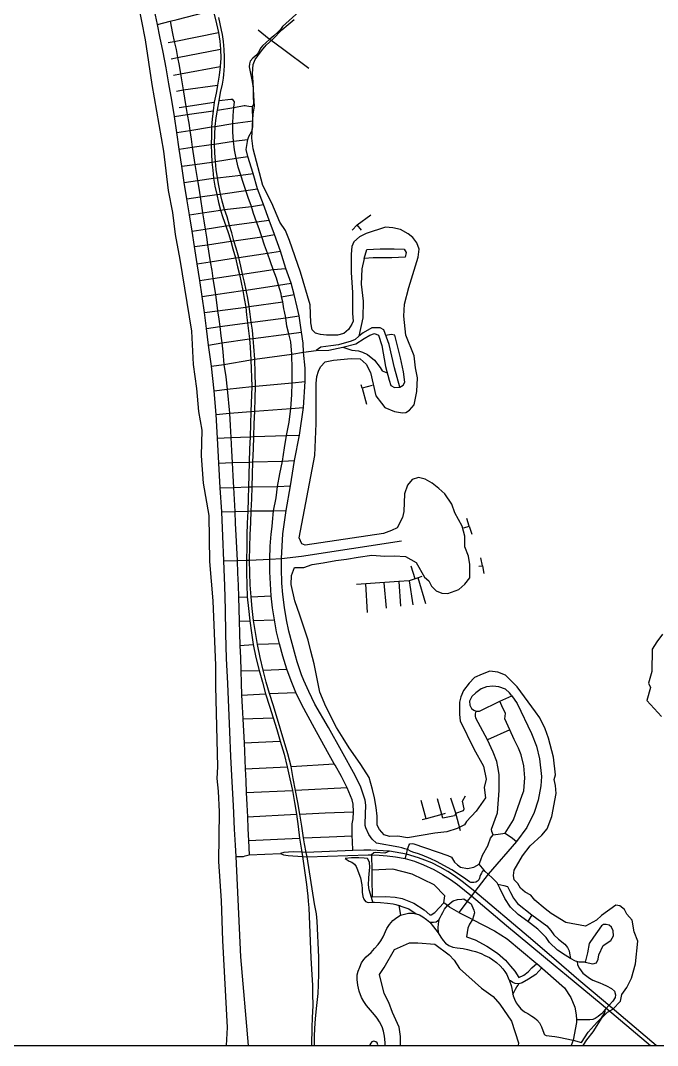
# Model space of a CAD drawing. Header units: millimetres. Extents: x 101 to 207, y 51 to 179.
# Drawn here: x 135.42 to 155.21, y 94.28 to 126.11 of the extents above; entities that cross this region are included whole.
import ezdxf

# ---------------------------------------------------------------- set-up
doc = ezdxf.new("R2010")
doc.units = ezdxf.units.MM
doc.header["$MEASUREMENT"] = 0
doc.layers.add('Streets', color=140, linetype='Continuous', true_color=0x00d7ff)
doc.layers.add('Waterline', color=70, linetype='Continuous', true_color=0x71ff00)

msp = doc.modelspace()

# ---------------------------------------------------------------- linework, layer by layer
msp.add_lwpolyline([(107.697, 94.281), (199.696, 94.281), (199.696, 172.093), (107.697, 172.093)], close=True)
at = {"layer": 'Streets', "color": 4, "true_color": 0x00ffff}
for p, q in [((143.607, 125.21), (144.375, 124.631)), ((145.722, 119.597), (145.88, 119.763)), ((143.532, 117.529), (143.921, 117.601)), ((144.211, 115.81), (144.603, 115.867)), ((146.038, 114.692), (146.008, 114.795)), ((149.363, 110.404), (149.289, 110.646)), ((147.683, 108.773), (147.563, 109.162)), ((149.773, 109.172), (149.815, 108.941)), ((146.206, 107.731), (146.153, 108.614)), ((146.71, 108.654), (146.784, 107.857)), ((147.174, 108.687), (147.227, 107.92)), ((147.5, 108.709), (147.605, 107.962)), ((148.016, 107.994), (147.773, 108.805)), ((142.588, 108.217), (143.211, 108.245)), ((142.193, 108.201), (142.468, 108.214)), ((142.21, 107.457), (142.546, 107.472)), ((142.661, 107.477), (143.31, 107.505)), ((142.237, 106.703), (142.654, 106.729)), ((143.463, 106.755), (142.781, 106.734)), ((142.266, 105.912), (142.838, 105.93)), ((142.96, 105.935), (143.696, 105.963)), ((142.29, 105.164), (143.035, 105.202)), ((143.159, 105.207), (143.978, 105.239)), ((142.327, 104.421), (143.275, 104.458)), ((142.369, 103.678), (143.488, 103.735)), ((142.402, 102.875), (143.703, 102.934)), ((143.825, 102.942), (145.169, 103.025)), ((142.434, 102.135), (143.868, 102.198)), ((145.574, 102.279), (143.961, 102.201)), ((148.023, 101.321), (147.866, 101.886)), ((142.474, 101.377), (143.993, 101.464)), ((142.501, 100.645), (144.091, 100.722)), ((142.122, 100.15), (142.352, 100.15)), ((149.531, 99.062), (149.429, 98.93)), ((149.429, 98.93), (149.302, 98.763)), ((153.46, 95.577), (154.992, 94.281)), ((155.174, 94.281), (153.531, 95.669))]:
    msp.add_line(p, q, dxfattribs=at)
for points in [[(139.944, 124.638), (139.849, 125.128), (139.753, 125.615), (139.674, 125.99), (139.402, 127.302)], [(139.674, 125.99), (140.069, 126.088), (140.29, 126.141), (141.408, 126.437), (141.521, 126.467)], [(141.408, 126.437), (141.51, 126.006), (141.572, 125.743), (141.612, 125.473), (141.631, 125.217), (141.641, 124.947), (141.629, 124.681), (141.628, 124.668), (141.598, 124.41), (141.542, 124.104), (141.539, 124.089), (141.5, 123.852), (141.44, 123.575), (141.404, 123.308), (141.378, 123.045), (141.358, 122.807), (141.352, 122.542), (141.348, 122.256), (141.352, 121.97), (141.368, 121.717), (141.391, 121.46), (141.418, 121.213), (141.457, 120.967), (141.516, 120.707), (141.569, 120.46), (141.634, 120.223), (141.703, 119.997), (141.799, 119.733), (141.884, 119.493), (141.953, 119.26), (142.019, 119.02), (142.102, 118.737), (142.167, 118.461), (142.22, 118.224), (142.276, 117.974), (142.328, 117.724), (142.374, 117.481), (142.417, 117.211), (142.447, 116.97), (142.475, 116.724), (142.508, 116.476), (142.539, 116.223), (142.555, 115.972), (142.578, 115.575), (142.608, 114.747), (142.58, 113.969), (142.568, 113.574), (142.555, 113.188), (142.539, 112.795), (142.521, 112.398), (142.511, 111.991), (142.508, 111.627), (142.494, 111.259), (142.483, 110.879), (142.467, 110.506), (142.455, 110.136), (142.452, 109.762), (142.44, 109.352), (142.443, 108.964), (142.45, 108.584), (142.468, 108.214), (142.503, 107.851), (142.546, 107.472), (142.595, 107.099), (142.654, 106.729), (142.736, 106.326), (142.838, 105.93), (142.935, 105.56), (143.035, 105.202), (143.152, 104.823), (143.275, 104.458), (143.387, 104.097), (143.488, 103.735), (143.609, 103.332), (143.703, 102.934), (143.788, 102.567), (143.868, 102.198), (143.93, 101.828), (143.993, 101.464), (144.048, 101.084), (144.091, 100.722), (144.16, 100.28)], [(144.078, 126.392), (143.564, 125.927), (143.501, 125.837), (143.43, 125.758), (143.287, 125.636), (143.163, 125.535), (142.94, 125.321), (142.889, 125.26), (142.808, 125.107), (142.768, 125.043), (142.634, 124.947), (142.561, 124.847), (142.536, 124.762), (142.529, 124.668), (142.544, 124.566), (142.616, 124.217), (142.648, 124.012), (142.648, 123.719), (142.662, 123.589), (142.657, 123.51), (142.629, 123.443)], [(140.069, 126.088), (140.145, 125.707), (140.198, 125.46), (140.253, 125.214), (140.303, 124.96), (140.349, 124.711), (140.391, 124.451), (140.431, 124.209), (140.477, 123.956), (140.52, 123.696), (140.561, 123.446), (140.602, 123.197), (140.647, 122.925), (140.681, 122.693), (140.722, 122.425), (140.753, 122.174), (140.796, 121.904), (140.839, 121.641), (140.875, 121.388), (140.921, 121.141), (140.96, 120.901), (141.003, 120.638), (141.079, 120.142), (141.118, 119.892), (141.158, 119.635), (141.199, 119.387), (141.233, 119.148), (141.316, 118.616), (141.36, 118.349), (141.399, 118.097), (141.437, 117.846)], [(144.298, 100.27), (144.246, 100.543), (144.213, 100.728), (144.162, 101.091), (144.101, 101.469), (144.037, 101.832), (143.961, 102.201), (143.889, 102.57), (143.825, 102.942), (143.726, 103.336), (143.279, 104.828), (143.159, 105.207), (143.05, 105.567), (142.96, 105.935), (142.863, 106.333), (142.781, 106.734), (142.718, 107.104), (142.661, 107.477), (142.618, 107.854), (142.588, 108.217), (142.557, 108.591), (142.541, 108.964), (142.536, 109.353), (142.547, 109.763), (142.558, 110.139), (142.578, 110.522), (142.592, 110.88), (142.605, 111.259), (142.618, 111.629), (142.631, 112.01), (142.644, 112.403), (142.659, 112.81), (142.67, 113.191), (142.683, 113.588), (142.7, 113.978), (142.712, 114.373), (142.718, 114.757), (142.71, 115.156), (142.697, 115.591), (142.67, 115.988), (142.652, 116.238), (142.624, 116.496), (142.591, 116.74), (142.56, 116.989), (142.524, 117.228), (142.48, 117.494), (142.434, 117.74), (142.381, 117.984), (142.318, 118.239), (142.264, 118.479), (142.199, 118.752), (142.123, 119.04), (142.052, 119.274), (141.982, 119.518), (141.914, 119.749), (141.837, 120.012), (141.761, 120.239), (141.69, 120.503), (141.635, 120.723), (141.582, 120.983), (141.542, 121.228), (141.503, 121.488), (141.474, 121.729), (141.455, 121.999), (141.447, 122.272), (141.457, 122.577), (141.472, 122.825), (141.503, 123.086), (141.536, 123.33), (141.588, 123.612), (141.634, 123.873), (141.692, 124.135), (141.723, 124.316), (141.737, 124.433), (141.746, 124.564), (141.754, 124.704), (141.759, 124.862), (141.761, 124.969), (141.748, 125.211), (141.725, 125.461), (141.694, 125.673), (141.668, 125.816), (141.628, 126.005), (141.582, 126.21)], [(140.013, 125.424), (140.198, 125.46), (141.572, 125.743)], [(142.8, 125.821), (143.15, 125.547), (143.163, 125.535), (143.607, 125.21)], [(140.102, 124.921), (140.303, 124.96), (141.631, 125.217)], [(141.352, 115.374), (141.261, 116.031), (141.195, 116.544), (141.135, 117.04), (141.068, 117.545), (140.993, 118.037), (140.911, 118.556), (140.829, 119.089), (140.75, 119.573), (140.674, 120.076), (140.592, 120.576), (140.51, 121.079), (140.431, 121.588), (140.355, 122.112), (140.28, 122.629), (140.201, 123.132), (140.118, 123.638), (140.033, 124.142), (139.944, 124.638)], [(140.173, 124.41), (140.391, 124.451), (141.629, 124.681)], [(140.263, 123.917), (140.477, 123.956), (141.542, 124.104)], [(140.352, 123.415), (140.561, 123.446), (141.44, 123.575)], [(143.567, 117.379), (143.532, 117.529), (143.518, 117.623), (143.432, 117.894), (143.369, 118.107), (143.266, 118.379), (143.183, 118.619), (143.098, 118.888), (143.005, 119.136), (142.917, 119.398), (142.835, 119.642), (142.752, 119.859), (142.664, 120.122), (142.593, 120.338), (142.499, 120.611), (142.425, 120.834), (142.35, 121.055), (142.265, 121.312), (142.181, 121.556), (142.118, 121.837), (142.072, 122.093), (142.036, 122.369), (142.013, 122.642), (142.014, 122.909), (142.024, 123.16), (142.046, 123.415), (142.065, 123.581), (142.042, 123.631), (142.013, 123.655), (141.953, 123.658), (141.588, 123.612)], [(140.201, 123.132), (140.602, 123.197), (141.404, 123.308)], [(141.536, 123.33), (142.046, 123.415), (142.366, 123.469), (142.404, 123.472), (142.455, 123.464), (142.516, 123.454), (142.629, 123.443)], [(144.211, 115.81), (144.201, 116.088), (144.155, 116.438), (144.08, 116.944), (144.015, 117.205), (143.921, 117.601), (143.828, 117.954), (143.659, 118.413), (143.496, 118.944), (143.308, 119.467), (143.144, 119.915), (142.967, 120.393), (142.78, 120.889), (142.649, 121.362), (142.488, 121.891), (142.433, 122.107), (142.48, 122.42), (142.516, 122.507), (142.61, 122.68), (142.629, 122.744), (142.638, 122.808), (142.636, 122.994), (142.629, 123.443)], [(140.28, 122.629), (140.681, 122.693), (141.358, 122.807), (141.472, 122.825), (142.014, 122.909), (142.636, 122.994)], [(140.355, 122.112), (140.753, 122.174), (141.348, 122.256), (141.447, 122.272), (142.036, 122.369), (142.48, 122.42)], [(140.431, 121.588), (140.839, 121.641), (141.368, 121.717), (141.474, 121.729), (142.118, 121.837), (142.488, 121.891)], [(140.51, 121.079), (140.921, 121.141), (141.418, 121.213), (141.542, 121.228), (142.265, 121.312), (142.649, 121.362)], [(140.592, 120.576), (141.003, 120.638), (141.516, 120.707), (141.635, 120.723), (142.425, 120.834), (142.78, 120.889)], [(140.674, 120.076), (141.079, 120.142), (141.634, 120.223), (141.761, 120.239), (142.593, 120.338), (142.967, 120.393)], [(146.017, 119.605), (145.88, 119.763), (146.301, 120.079)], [(140.75, 119.573), (141.158, 119.635), (141.799, 119.733), (141.914, 119.749), (142.752, 119.859), (143.144, 119.915)], [(140.829, 119.089), (141.233, 119.148), (141.953, 119.26), (142.052, 119.274), (142.917, 119.398), (143.308, 119.467)], [(140.911, 118.556), (141.316, 118.616), (142.102, 118.737), (142.199, 118.752), (143.098, 118.888), (143.496, 118.944)], [(146.101, 118.724), (146.185, 118.998), (146.595, 119.019), (147.027, 119.019), (147.343, 119.008), (147.406, 118.903), (147.374, 118.766), (146.953, 118.745), (146.374, 118.745), (146.101, 118.724), (146.027, 118.398), (146.006, 117.924), (146.069, 117.398), (146.058, 116.882), (145.932, 116.304)], [(140.993, 118.037), (141.399, 118.097), (142.22, 118.224), (142.318, 118.239), (143.266, 118.379), (143.659, 118.413)], [(141.068, 117.545), (141.475, 117.604), (142.328, 117.724), (142.434, 117.74), (143.432, 117.894), (143.828, 117.954)], [(141.437, 117.846), (141.475, 117.604), (141.544, 117.094), (141.583, 116.833), (141.61, 116.608), (141.648, 116.322), (141.674, 116.1), (141.704, 115.826), (141.742, 115.431), (141.798, 115.047), (141.845, 114.661), (141.913, 113.915), (141.938, 113.535), (141.956, 113.162), (141.976, 112.744), (141.994, 112.383), (142.021, 111.973), (142.041, 111.608), (142.059, 111.236), (142.078, 110.861), (142.092, 110.491), (142.108, 110.124), (142.148, 109.346), (142.167, 108.953), (142.179, 108.574), (142.193, 108.201), (142.2, 107.837), (142.21, 107.457), (142.222, 107.081), (142.237, 106.703), (142.256, 106.319), (142.266, 105.912), (142.273, 105.539), (142.29, 105.164), (142.307, 104.794), (142.327, 104.421), (142.346, 104.043), (142.369, 103.678), (142.402, 102.875), (142.417, 102.5), (142.434, 102.135), (142.453, 101.757), (142.474, 101.377), (142.485, 101.014), (142.501, 100.645), (142.523, 100.204)], [(141.135, 117.04), (141.544, 117.094), (142.417, 117.211), (142.524, 117.228), (143.567, 117.379)], [(145.742, 100.334), (145.735, 100.623), (145.728, 100.795), (145.729, 101.165), (145.752, 101.323), (145.762, 101.54), (145.752, 101.78), (145.729, 101.908), (145.574, 102.279), (145.398, 102.632), (145.193, 102.982), (145.169, 103.025), (144.961, 103.402), (144.557, 104.133), (144.164, 104.862), (143.978, 105.239), (143.826, 105.608), (143.696, 105.963), (143.568, 106.372), (143.463, 106.755), (143.374, 107.13), (143.31, 107.505), (143.254, 107.873), (143.211, 108.245), (143.183, 108.616), (143.164, 108.99), (143.164, 109.388), (143.174, 109.787), (143.205, 110.157), (143.236, 110.403), (143.248, 110.532), (143.285, 110.887), (143.36, 111.286), (143.407, 111.643), (143.482, 112.033), (143.556, 112.432), (143.621, 112.845), (143.688, 113.223), (143.763, 113.634), (143.818, 114.063), (143.846, 114.486), (143.856, 114.859), (143.856, 115.276), (143.846, 115.748), (143.818, 116.132), (143.753, 116.383), (143.696, 116.622), (143.659, 116.883), (143.621, 117.07), (143.613, 117.112), (143.604, 117.162), (143.567, 117.379)], [(141.195, 116.544), (141.61, 116.608), (142.475, 116.724), (143.659, 116.883), (144.08, 116.944)], [(147.206, 114.725), (147.037, 115.325), (146.879, 116.051), (146.711, 116.504), (146.595, 116.567), (146.332, 116.567), (146.069, 116.409), (145.932, 116.304), (145.817, 116.209), (145.69, 116.156), (145.301, 116.041), (145.059, 116.009), (144.754, 115.967), (144.603, 115.867)], [(141.261, 116.031), (141.674, 116.1), (142.539, 116.223), (142.652, 116.238), (143.753, 116.383), (144.155, 116.438)], [(145.438, 115.967), (145.838, 116.072), (146.101, 116.241), (146.269, 116.335), (146.417, 116.388), (146.543, 116.335), (146.648, 116.02), (146.763, 115.367), (146.879, 114.946), (146.922, 114.778), (147.037, 114.715), (147.206, 114.725)], [(147.206, 114.725), (147.311, 114.788), (147.363, 114.883), (147.321, 115.199), (147.227, 115.641), (147.048, 116.335), (146.932, 116.356), (146.775, 116.332)], [(144.603, 115.867), (144.996, 115.872), (145.438, 115.967), (145.711, 115.872), (145.922, 115.851), (146.048, 115.809), (146.206, 115.735), (146.417, 115.567), (146.595, 115.336), (146.658, 115.23), (146.817, 115.173)], [(141.352, 115.374), (141.742, 115.431), (142.578, 115.575), (142.697, 115.591), (143.846, 115.748), (144.211, 115.81)], [(144.211, 114.09), (144.268, 114.897), (144.268, 115.32), (144.211, 115.81)], [(142.504, 94.281), (142.265, 97.035), (142.122, 100.15), (142.098, 100.502), (142.072, 100.997), (142.036, 101.737), (141.996, 102.472), (141.958, 103.257), (141.92, 104.022), (141.86, 105.521), (141.817, 106.303), (141.802, 107.063), (141.788, 107.818), (141.768, 108.56), (141.738, 109.334), (141.71, 110.1), (141.671, 110.853), (141.628, 111.596), (141.583, 112.367), (141.546, 113.145), (141.498, 113.877), (141.437, 114.612), (141.352, 115.374)], [(141.437, 114.612), (141.845, 114.661), (142.608, 114.747), (142.718, 114.757), (143.856, 114.859), (144.268, 114.897)], [(146.345, 114.778), (146.038, 114.692), (146.169, 114.197)], [(141.498, 113.877), (141.913, 113.915), (142.58, 113.969), (142.7, 113.978), (143.818, 114.063), (144.211, 114.09)], [(143.623, 107.885), (143.576, 108.283), (143.545, 108.635), (143.529, 109.089), (143.526, 109.407), (143.57, 110.172), (143.621, 110.531), (143.678, 110.897), (143.809, 111.659), (143.93, 112.444), (144.09, 113.239), (144.211, 114.09)], [(141.546, 113.145), (141.956, 113.162), (142.555, 113.188), (142.67, 113.191), (143.688, 113.223), (144.09, 113.239)], [(141.583, 112.367), (141.994, 112.383), (142.521, 112.398), (142.644, 112.403), (143.556, 112.432), (143.93, 112.444)], [(141.628, 111.596), (142.041, 111.608), (142.508, 111.627), (142.618, 111.629), (143.407, 111.643), (143.809, 111.659)], [(141.671, 110.853), (142.078, 110.861), (142.483, 110.879), (142.592, 110.88), (143.285, 110.887), (143.678, 110.897)], [(149.194, 110.362), (149.363, 110.404), (149.447, 110.162)], [(141.738, 109.334), (142.148, 109.346), (142.44, 109.352), (142.536, 109.353), (143.164, 109.388), (143.526, 109.407), (144.153, 109.482), (147.255, 109.954)], [(149.658, 109.162), (149.773, 109.172), (149.721, 109.425)], [(147.889, 108.846), (147.773, 108.805), (147.683, 108.773), (147.5, 108.709), (147.174, 108.687), (146.153, 108.614), (145.858, 108.594)], [(147.447, 100.365), (147.361, 100.392), (147.266, 100.423), (147.172, 100.445), (146.477, 100.56), (146.351, 100.687), (146.246, 100.834), (146.145, 101.037), (146.128, 101.113), (146.127, 101.178), (146.147, 101.747), (146.129, 101.903), (145.989, 102.303), (145.813, 102.662), (145.395, 103.428), (144.987, 104.155), (144.567, 104.879), (144.379, 105.273), (144.226, 105.621), (144.155, 105.796), (144.015, 106.191), (143.968, 106.381), (143.754, 107.148), (143.683, 107.499), (143.623, 107.885)], [(150.681, 105.138), (150.853, 104.901), (151.292, 103.966), (151.447, 103.578), (151.544, 103.187), (151.603, 102.63), (151.589, 102.342), (151.501, 101.895), (151.378, 101.514), (151.155, 101.051), (150.831, 100.615), (149.949, 99.6), (149.531, 99.062)], [(150.627, 104.082), (150.464, 104.426), (150.484, 104.586), (150.376, 104.832), (150.313, 104.975)], [(147.515, 100.545), (147.588, 100.554), (147.644, 100.539), (148.693, 100.179), (148.814, 100.132), (148.9, 99.977), (149, 99.895), (149.093, 99.817), (149.31, 99.781), (149.502, 99.82), (149.67, 99.912), (149.722, 100.05), (149.77, 100.191), (149.949, 100.504), (149.953, 100.515), (150.027, 100.719), (150.103, 100.823), (150.067, 100.924), (150.055, 100.994), (150.241, 101.502), (150.289, 102.197), (150.289, 102.393), (150.296, 102.698), (150.246, 102.94), (150.217, 103.102), (150.105, 103.392), (149.93, 103.773), (149.568, 104.445), (149.555, 104.517), (149.558, 104.583), (149.577, 104.66)], [(150.103, 100.823), (150.336, 100.858), (150.483, 100.88), (150.732, 101.287), (151.01, 102.05), (151.063, 102.186), (151.09, 102.597), (151.061, 102.966), (150.973, 103.308), (150.891, 103.513), (150.759, 103.786), (150.627, 104.082), (149.93, 103.773)], [(148.941, 101.497), (148.903, 101.41), (148.54, 101.339), (148.507, 101.454), (148.371, 101.939)], [(149.092, 100.944), (148.941, 101.497), (148.787, 101.96)], [(148.941, 101.497), (149.182, 101.581), (149.203, 101.634), (149.15, 101.865), (149.245, 102.033)], [(144.101, 101.469), (144.883, 101.503), (145.762, 101.54)], [(148.613, 101.486), (148.507, 101.454), (148.023, 101.321), (147.898, 101.287)], [(144.213, 100.728), (145.01, 100.756), (145.728, 100.795)], [(150.483, 100.88), (150.709, 100.721), (150.831, 100.615)], [(144.16, 100.28), (143.894, 100.291), (143.598, 100.272), (143.498, 100.243)], [(149.531, 99.062), (149.147, 99.377), (148.909, 99.552), (148.7, 99.683), (148.46, 99.821), (148.197, 99.949), (147.985, 100.037), (147.781, 100.114), (147.413, 100.221), (147.064, 100.285), (146.882, 100.319), (146.303, 100.352), (146.087, 100.352), (145.742, 100.334), (144.298, 100.27), (144.16, 100.28)], [(144.16, 100.28), (144.178, 100.153), (144.303, 99.28), (144.328, 99.099), (144.349, 98.923), (144.363, 98.761), (144.374, 98.56), (144.44, 97.004), (144.471, 96.475), (144.489, 96.154), (144.496, 95.89), (144.498, 95.523), (144.481, 95.138), (144.468, 94.853), (144.458, 94.281)], [(144.555, 94.281), (144.558, 94.574), (144.565, 94.808), (144.589, 95.117), (144.631, 95.521), (144.667, 95.896), (144.678, 96.169), (144.692, 96.518), (144.685, 97.027), (144.636, 98.137), (144.614, 98.366), (144.558, 98.685), (144.328, 100.145), (144.298, 100.27)], [(146.882, 100.319), (146.738, 100.257), (146.464, 100.273), (146.4, 100.262), (146.327, 100.203)], [(147.376, 100.083), (147.413, 100.221), (147.447, 100.365), (147.482, 100.495), (147.515, 100.545)], [(149.822, 99.723), (149.767, 99.669), (149.744, 99.637), (149.708, 99.581), (149.692, 99.528), (149.684, 99.473), (149.664, 99.426), (149.621, 99.38), (149.571, 99.354), (149.504, 99.342), (149.414, 99.347), (149.366, 99.362), (149.188, 99.493), (148.817, 99.736), (148.347, 99.995), (148.169, 100.079), (147.904, 100.192), (147.753, 100.239), (147.638, 100.276), (147.561, 100.304), (147.447, 100.365)], [(142.352, 100.15), (142.403, 100.176), (142.523, 100.204), (143.498, 100.243)], [(143.498, 100.243), (143.59, 100.207), (143.741, 100.179), (144.178, 100.153)], [(144.178, 100.153), (144.328, 100.145), (146.22, 100.199), (146.327, 100.203), (146.567, 100.194), (146.808, 100.175), (147.067, 100.142), (147.376, 100.083), (147.666, 100.004), (147.942, 99.895), (148.258, 99.744), (148.527, 99.593), (148.784, 99.432), (149.001, 99.28), (149.429, 98.93)], [(146.365, 98.727), (146.322, 98.88), (146.251, 99.113), (146.233, 99.274), (146.245, 99.475), (146.258, 99.608), (146.273, 99.812), (146.261, 99.973), (146.197, 100.09), (146.1, 100.101), (145.936, 100.114), (145.709, 100.114), (145.507, 100.084), (145.628, 100.004), (145.714, 99.978), (145.793, 99.917), (145.846, 99.839), (145.894, 99.737), (145.935, 99.626), (145.981, 99.49), (146.027, 99.266), (146.035, 99.145), (146.039, 99.042), (146.052, 98.906), (146.087, 98.824), (146.144, 98.758), (146.217, 98.718), (146.365, 98.727), (146.423, 98.732), (146.61, 98.72), (146.818, 98.701), (147.003, 98.682), (147.085, 98.659), (147.175, 98.631), (147.224, 98.33)], [(146.327, 100.203), (146.337, 99.722), (146.339, 99.452), (146.343, 98.899), (146.763, 98.913), (147.065, 98.887), (147.282, 98.847), (147.644, 98.702), (147.966, 98.492), (148.136, 98.337), (148.18, 98.336), (148.289, 98.409), (148.57, 98.715), (148.608, 98.932), (148.271, 99.266), (147.588, 99.6), (146.989, 99.761), (146.337, 99.722)], [(152.965, 96.864), (152.78, 96.874), (152.659, 96.897), (152.508, 96.986), (152.343, 97.084), (152.106, 97.243), (151.856, 97.479), (151.751, 97.64), (151.491, 97.893), (151.264, 98.068), (151.182, 98.134), (150.88, 98.347), (150.64, 98.577), (150.465, 98.85), (150.309, 99.171), (150.251, 99.286), (150.226, 99.333), (150.085, 99.482), (149.949, 99.6), (149.855, 99.682), (149.822, 99.723), (149.67, 99.912)], [(153.531, 95.669), (152.77, 96.314), (151.916, 97.049), (151.208, 97.656), (149.531, 99.062)], [(150.251, 99.286), (150.436, 99.252), (150.554, 99.219), (150.649, 99.035), (150.738, 98.857), (150.86, 98.693), (151.311, 98.341), (151.182, 98.134)], [(148.133, 98.114), (148.248, 98.106), (148.337, 98.125), (148.417, 98.182), (148.462, 98.252), (148.499, 98.336), (148.537, 98.413), (148.598, 98.512), (148.683, 98.629), (148.766, 98.697), (148.861, 98.775), (148.998, 98.811), (149.134, 98.829), (149.195, 98.831), (149.302, 98.763)], [(149.039, 98.408), (148.748, 98.577), (148.683, 98.629), (148.644, 98.66), (148.57, 98.715)], [(149.302, 98.763), (149.263, 98.709), (149.039, 98.408)], [(149.302, 98.763), (149.425, 98.676), (149.445, 98.628), (149.507, 98.487), (149.522, 98.397), (149.468, 98.193)], [(149.429, 98.93), (150.523, 98.007), (152.03, 96.752), (152.388, 96.462), (153.46, 95.577)], [(146.745, 94.281), (146.748, 94.372), (146.727, 94.572), (146.698, 94.727), (146.652, 94.862), (146.571, 95.02), (146.5, 95.128), (146.423, 95.238), (146.173, 95.521), (146.084, 95.651), (146.015, 95.771), (145.938, 95.965), (145.897, 96.159), (145.881, 96.33), (145.876, 96.474), (145.913, 96.592), (145.961, 96.717), (146.02, 96.845), (146.089, 96.95), (146.161, 97.036), (146.319, 97.174), (146.421, 97.292), (146.533, 97.419), (146.612, 97.532), (146.686, 97.652), (146.801, 97.914), (146.88, 98.043), (146.988, 98.167), (147.11, 98.261), (147.224, 98.33), (147.35, 98.364), (147.477, 98.386), (147.602, 98.394), (147.71, 98.374), (147.812, 98.338), (147.923, 98.275), (148.039, 98.195), (148.133, 98.114)], [(147.242, 98.604), (147.175, 98.631), (147.242, 98.604), (147.487, 98.52), (147.71, 98.374)], [(149.039, 98.408), (149.393, 98.231), (149.468, 98.193), (150.151, 97.847), (150.544, 97.592), (151.433, 96.847), (151.458, 96.824), (152.321, 96.067), (152.518, 95.767), (152.639, 95.472), (152.686, 95.233), (152.692, 95.075), (152.695, 94.994), (152.587, 94.446)], [(148.133, 98.114), (148.256, 97.965), (148.394, 97.777), (148.475, 97.642), (148.551, 97.541), (148.623, 97.462), (148.733, 97.384), (148.856, 97.337), (148.989, 97.317), (149.169, 97.294), (149.31, 97.266), (149.425, 97.236), (149.557, 97.197), (149.731, 97.133), (149.848, 97.078), (149.993, 97.009), (150.098, 96.942), (150.211, 96.855), (150.321, 96.753), (150.402, 96.661), (150.466, 96.575), (150.525, 96.488), (150.576, 96.378), (150.606, 96.311), (150.614, 96.294), (150.662, 96.144), (150.682, 96.047), (150.703, 95.922), (150.717, 95.872), (150.731, 95.819), (150.767, 95.717), (150.82, 95.607), (150.884, 95.521), (150.969, 95.421), (151.076, 95.331), (151.181, 95.27), (151.308, 95.192), (151.393, 95.137), (151.464, 95.077), (151.541, 94.98), (151.606, 94.86), (151.675, 94.666), (151.691, 94.63), (151.713, 94.61), (151.753, 94.591), (152.023, 94.559), (152.145, 94.543), (152.587, 94.446)], [(148.417, 98.182), (148.399, 98.055), (148.389, 97.939), (148.394, 97.777)], [(149.468, 98.193), (149.367, 98.045), (149.321, 97.92), (149.282, 97.657), (149.545, 97.565), (149.913, 97.361), (150.235, 97.15), (150.485, 96.927), (150.643, 96.749), (150.781, 96.591), (150.906, 96.394), (151.057, 96.466), (151.195, 96.572), (151.307, 96.69), (151.458, 96.824)], [(151.311, 98.341), (151.771, 98.002), (151.899, 97.854), (151.991, 97.722), (152.133, 97.578), (152.33, 97.423), (152.419, 97.325), (152.471, 97.223), (152.475, 97.147), (152.508, 96.986)], [(152.713, 96.887), (152.728, 96.781), (152.784, 96.675), (152.89, 96.529), (152.975, 96.462), (153.103, 96.371), (153.205, 96.307), (153.337, 96.26), (153.423, 96.223), (153.511, 96.181), (153.63, 96.133), (153.784, 96.046), (153.875, 95.965), (153.908, 95.852), (153.891, 95.768), (153.828, 95.654), (153.597, 95.407), (153.521, 95.325), (153.501, 95.286), (153.434, 95.235), (153.37, 95.182), (153.279, 95.123), (153.198, 95.087), (153.108, 95.077), (152.99, 95.078), (152.845, 95.078), (152.692, 95.075)], [(151.614, 96.688), (151.426, 96.487), (151.199, 96.336), (151.003, 96.224), (150.898, 96.193), (150.791, 96.211), (150.713, 96.238), (150.649, 96.284), (150.606, 96.311)], [(150.717, 95.872), (150.761, 95.944), (150.796, 96.027), (150.836, 96.101), (150.877, 96.155), (150.898, 96.193)], [(152.587, 94.446), (152.853, 94.376), (153.06, 94.698), (153.339, 95.007), (153.468, 95.142), (153.576, 95.3), (153.597, 95.407)], [(146.517, 94.281), (146.522, 94.306), (146.498, 94.367), (146.461, 94.398), (146.395, 94.413), (146.336, 94.395), (146.301, 94.354), (146.275, 94.298), (146.271, 94.281)], [(152.587, 94.446), (152.532, 94.281)]]:
    msp.add_lwpolyline(points, dxfattribs=at)
for points in [[(150.681, 105.138), (150.608, 105.237), (150.487, 105.346), (150.281, 105.417), (150.097, 105.437), (149.902, 105.416), (149.729, 105.356), (149.571, 105.237), (149.438, 105.12), (149.368, 104.973), (149.38, 104.845), (149.435, 104.745), (149.509, 104.691), (149.577, 104.66), (149.682, 104.666), (150.313, 104.975)], [(153.032, 97.161), (152.965, 96.864), (153.2, 96.813), (153.312, 96.847), (153.371, 96.957), (153.392, 97.096), (153.518, 97.387), (153.757, 97.542), (153.843, 97.682), (153.835, 97.843), (153.785, 97.959), (153.707, 98.018), (153.621, 98.043), (153.536, 98.037), (153.472, 97.998), (153.218, 97.65), (153.083, 97.446)]]:
    msp.add_lwpolyline(points, close=True, dxfattribs=at)
at = {"layer": 'Waterline', "color": 3, "true_color": 0x00ff00}
for points in [[(138.948, 127.266), (139.289, 125.515), (139.502, 124.125), (139.864, 122.05), (140.013, 120.834), (140.141, 120.148), (140.226, 119.467), (140.376, 118.688), (140.737, 116.466), (140.78, 115.427), (140.886, 114.682), (140.949, 113.969), (141.056, 113.393), (141.035, 112.59), (141.097, 111.746), (141.269, 110.739), (141.289, 109.313), (141.395, 108.087), (141.482, 106.081), (141.48, 105.444), (141.546, 102.936), (141.524, 102.573), (141.567, 102.183), (141.588, 101.536), (141.568, 99.998), (141.652, 98.769), (141.694, 97.546), (141.844, 94.84), (141.812, 94.281)], [(152.9, 94.281), (153.018, 94.462), (153.211, 94.707), (153.487, 95.151), (153.659, 95.319), (153.828, 95.411), (154.063, 95.658), (154.104, 95.866), (154.253, 96.08), (154.402, 96.367), (154.53, 96.817), (154.595, 97.519), (154.489, 97.807), (154.423, 98.171), (154.255, 98.355), (154.189, 98.506), (154.04, 98.615), (153.913, 98.639), (153.466, 98.322), (153.317, 98.173), (152.977, 97.991), (152.36, 98.101), (151.912, 98.378), (151.72, 98.523), (151.401, 98.796), (151.272, 98.947), (151.103, 99.042), (150.954, 99.165), (150.869, 99.308), (150.763, 99.425), (150.741, 99.561), (150.763, 99.731), (151.018, 100.176), (151.251, 100.481), (151.614, 100.809), (151.785, 101.01), (151.933, 101.395), (152.061, 102.104), (152.039, 102.351), (151.997, 102.543), (152.041, 102.689), (151.976, 103.234), (151.828, 103.82), (151.721, 104.118), (151.551, 104.452), (151.423, 104.642), (150.848, 105.416), (150.678, 105.599), (150.487, 105.784), (150.251, 105.879), (149.997, 105.903), (149.763, 105.814), (149.529, 105.706), (149.357, 105.537), (149.187, 105.307), (149.102, 105.105), (149.06, 104.939), (149.06, 104.556), (149.081, 104.364), (149.507, 103.491), (149.804, 102.953), (149.891, 102.554), (149.827, 102.288), (149.869, 101.971), (149.58, 101.553), (149.281, 101.237), (149.215, 101.137), (148.989, 101.015), (148.668, 100.917), (148.292, 100.873), (147.443, 100.733), (147.143, 100.782), (146.888, 100.77), (146.717, 100.822), (146.569, 100.987), (146.504, 101.119), (146.506, 101.404), (146.466, 101.676), (146.42, 101.967), (146.356, 102.233), (146.255, 102.603), (145.99, 103.006), (145.76, 103.345), (145.633, 103.529), (145.441, 103.829), (145.242, 104.153), (144.908, 104.806), (144.718, 105.252), (144.547, 106.133), (144.44, 106.529), (144.355, 106.872), (144.098, 107.643), (143.939, 108.087), (143.83, 108.597), (143.843, 108.877), (143.935, 109.129), (144.228, 109.126), (144.483, 109.214), (144.823, 109.265), (145.221, 109.343), (145.547, 109.379), (145.91, 109.448), (146.336, 109.504), (146.74, 109.474), (147.037, 109.485), (147.379, 109.466), (147.718, 109.277), (147.974, 108.823), (148.102, 108.708), (148.187, 108.549), (148.336, 108.403), (148.506, 108.328), (148.696, 108.313), (149.036, 108.439), (149.228, 108.612), (149.376, 108.805), (149.378, 109.222), (149.334, 109.48), (149.229, 109.771), (149.228, 110.103), (149.143, 110.406), (148.91, 110.823), (148.824, 111.093), (148.609, 111.417), (148.419, 111.578), (148.206, 111.744), (147.993, 111.87), (147.781, 111.924), (147.588, 111.853), (147.441, 111.687), (147.355, 111.41), (147.333, 110.859), (147.291, 110.675), (147.121, 110.359), (146.95, 110.27), (146.694, 110.183), (144.268, 109.82), (144.161, 109.865), (144.077, 110.043), (144.567, 112.599), (144.609, 113.598), (144.608, 114.835), (144.63, 115.061), (144.674, 115.222), (144.737, 115.353), (144.885, 115.513), (145.141, 115.568), (145.695, 115.619), (145.972, 115.601), (146.163, 115.442), (146.291, 115.184), (146.462, 114.456), (146.632, 114.233), (146.736, 114.092), (147.036, 113.97), (147.291, 113.93), (147.397, 113.934), (147.504, 114.007), (147.653, 114.176), (147.738, 114.589), (147.759, 115.011), (147.695, 115.323), (147.653, 115.696), (147.397, 116.337), (147.334, 116.934), (147.355, 117.304), (147.483, 117.819), (147.78, 118.758), (147.802, 119.006), (147.738, 119.206), (147.61, 119.373), (147.46, 119.487), (147.227, 119.618), (146.993, 119.67), (146.759, 119.697), (146.164, 119.493), (145.95, 119.389), (145.78, 119.234), (145.716, 119.094), (145.695, 118.852), (145.696, 118.284), (145.738, 117.668), (145.738, 117.012), (145.758, 116.778), (145.715, 116.682), (145.61, 116.517), (145.461, 116.39), (145.27, 116.338), (144.928, 116.337), (144.736, 116.364), (144.588, 116.402), (144.482, 116.506), (144.439, 116.725), (144.417, 117.284), (144.119, 118.295), (143.778, 119.282), (143.65, 119.587), (143.481, 119.852), (143.226, 120.441), (142.948, 120.991), (142.651, 122.127), (142.608, 122.454), (142.629, 122.847), (142.65, 123.204), (142.687, 123.449), (142.672, 123.776), (142.651, 124.201), (142.628, 124.468), (142.65, 124.743), (142.708, 124.901), (142.908, 125.175), (143.054, 125.341), (143.246, 125.517), (143.539, 125.817), (143.739, 125.985), (143.928, 126.143)], [(155.368, 107.058), (155.195, 106.815), (155.048, 106.589), (155.032, 105.9), (154.936, 105.53), (154.993, 105.397), (154.883, 104.992), (155.334, 104.502)], [(147.229, 94.281), (147.23, 94.565), (147.186, 94.846), (146.973, 95.301), (146.867, 95.619), (146.717, 95.893), (146.57, 96.485), (146.718, 96.7), (147.037, 97.26), (147.506, 97.467), (147.761, 97.473), (148.293, 97.424), (148.741, 97.094), (148.889, 96.929), (149.059, 96.677), (149.741, 96.062), (150.102, 95.802), (150.316, 95.567), (150.678, 95.036), (150.89, 94.362), (150.882, 94.281)]]:
    msp.add_lwpolyline(points, dxfattribs=at)

doc.saveas('drawing.dxf')
